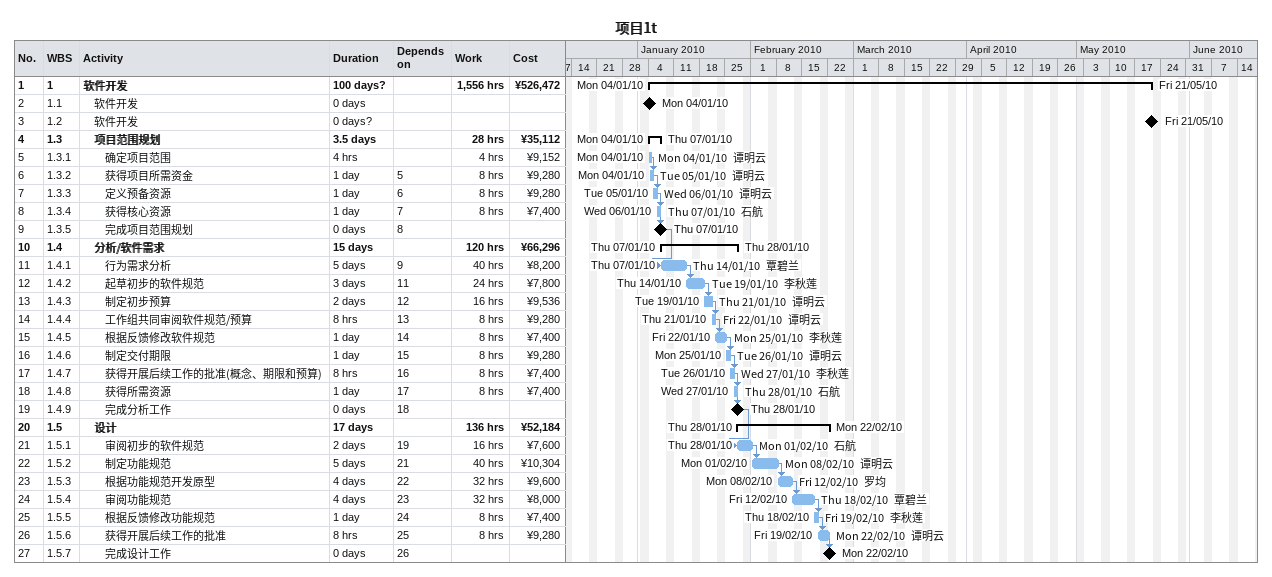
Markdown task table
项目1t

| ID | WBS | Task | Duration | Start | Finish | Predecessors | Resources | Work (h) | Cost (¥) |
|---|---|---|---|---|---|---|---|---|---|
| 1 | 1 | **软件开发** | 100d? | 2010-01-04 | 2010-05-21 |  |  | 1556 | 526472 |
| 2 | 1.1 | 软件开发 | 0d | 2010-01-04 | 2010-01-04 |  |  |  |  |
| 3 | 1.2 | 软件开发 | 0d? | 2010-05-21 | 2010-05-21 |  |  |  |  |
| 4 | 1.3 | **项目范围规划** | 3.5d | 2010-01-04 | 2010-01-07 |  |  | 28 | 35112 |
| 5 | 1.3.1 | 确定项目范围 | 4h | 2010-01-04 | 2010-01-04 |  | 谭明云 | 4 | 9152 |
| 6 | 1.3.2 | 获得项目所需资金 | 1d | 2010-01-04 | 2010-01-05 | 5 | 谭明云 | 8 | 9280 |
| 7 | 1.3.3 | 定义预备资源 | 1d | 2010-01-05 | 2010-01-06 | 6 | 谭明云 | 8 | 9280 |
| 8 | 1.3.4 | 获得核心资源 | 1d | 2010-01-06 | 2010-01-07 | 7 | 石航 | 8 | 7400 |
| 9 | 1.3.5 | 完成项目范围规划 | 0d | 2010-01-07 | 2010-01-07 | 8 |  |  |  |
| 10 | 1.4 | **分析/软件需求** | 15d | 2010-01-07 | 2010-01-28 |  |  | 120 | 66296 |
| 11 | 1.4.1 | 行为需求分析 | 5d | 2010-01-07 | 2010-01-14 | 9 | 覃碧兰 | 40 | 8200 |
| 12 | 1.4.2 | 起草初步的软件规范 | 3d | 2010-01-14 | 2010-01-19 | 11 | 李秋莲 | 24 | 7800 |
| 13 | 1.4.3 | 制定初步预算 | 2d | 2010-01-19 | 2010-01-21 | 12 | 谭明云 | 16 | 9536 |
| 14 | 1.4.4 | 工作组共同审阅软件规范/预算 | 8h | 2010-01-21 | 2010-01-22 | 13 | 谭明云 | 8 | 9280 |
| 15 | 1.4.5 | 根据反馈修改软件规范 | 1d | 2010-01-22 | 2010-01-25 | 14 | 李秋莲 | 8 | 7400 |
| 16 | 1.4.6 | 制定交付期限 | 1d | 2010-01-25 | 2010-01-26 | 15 | 谭明云 | 8 | 9280 |
| 17 | 1.4.7 | 获得开展后续工作的批准(概念、期限和预算) | 8h | 2010-01-26 | 2010-01-27 | 16 | 李秋莲 | 8 | 7400 |
| 18 | 1.4.8 | 获得所需资源 | 1d | 2010-01-27 | 2010-01-28 | 17 | 石航 | 8 | 7400 |
| 19 | 1.4.9 | 完成分析工作 | 0d | 2010-01-28 | 2010-01-28 | 18 |  |  |  |
| 20 | 1.5 | **设计** | 17d | 2010-01-28 | 2010-02-22 |  |  | 136 | 52184 |
| 21 | 1.5.1 | 审阅初步的软件规范 | 2d | 2010-01-28 | 2010-02-01 | 19 | 石航 | 16 | 7600 |
| 22 | 1.5.2 | 制定功能规范 | 5d | 2010-02-01 | 2010-02-08 | 21 | 谭明云 | 40 | 10304 |
| 23 | 1.5.3 | 根据功能规范开发原型 | 4d | 2010-02-08 | 2010-02-12 | 22 | 罗均 | 32 | 9600 |
| 24 | 1.5.4 | 审阅功能规范 | 4d | 2010-02-12 | 2010-02-18 | 23 | 覃碧兰 | 32 | 8000 |
| 25 | 1.5.5 | 根据反馈修改功能规范 | 1d | 2010-02-18 | 2010-02-19 | 24 | 李秋莲 | 8 | 7400 |
| 26 | 1.5.6 | 获得开展后续工作的批准 | 8h | 2010-02-19 | 2010-02-22 | 25 | 谭明云 | 8 | 9280 |
| 27 | 1.5.7 | 完成设计工作 | 0d | 2010-02-22 | 2010-02-22 | 26 |  |  |  |
